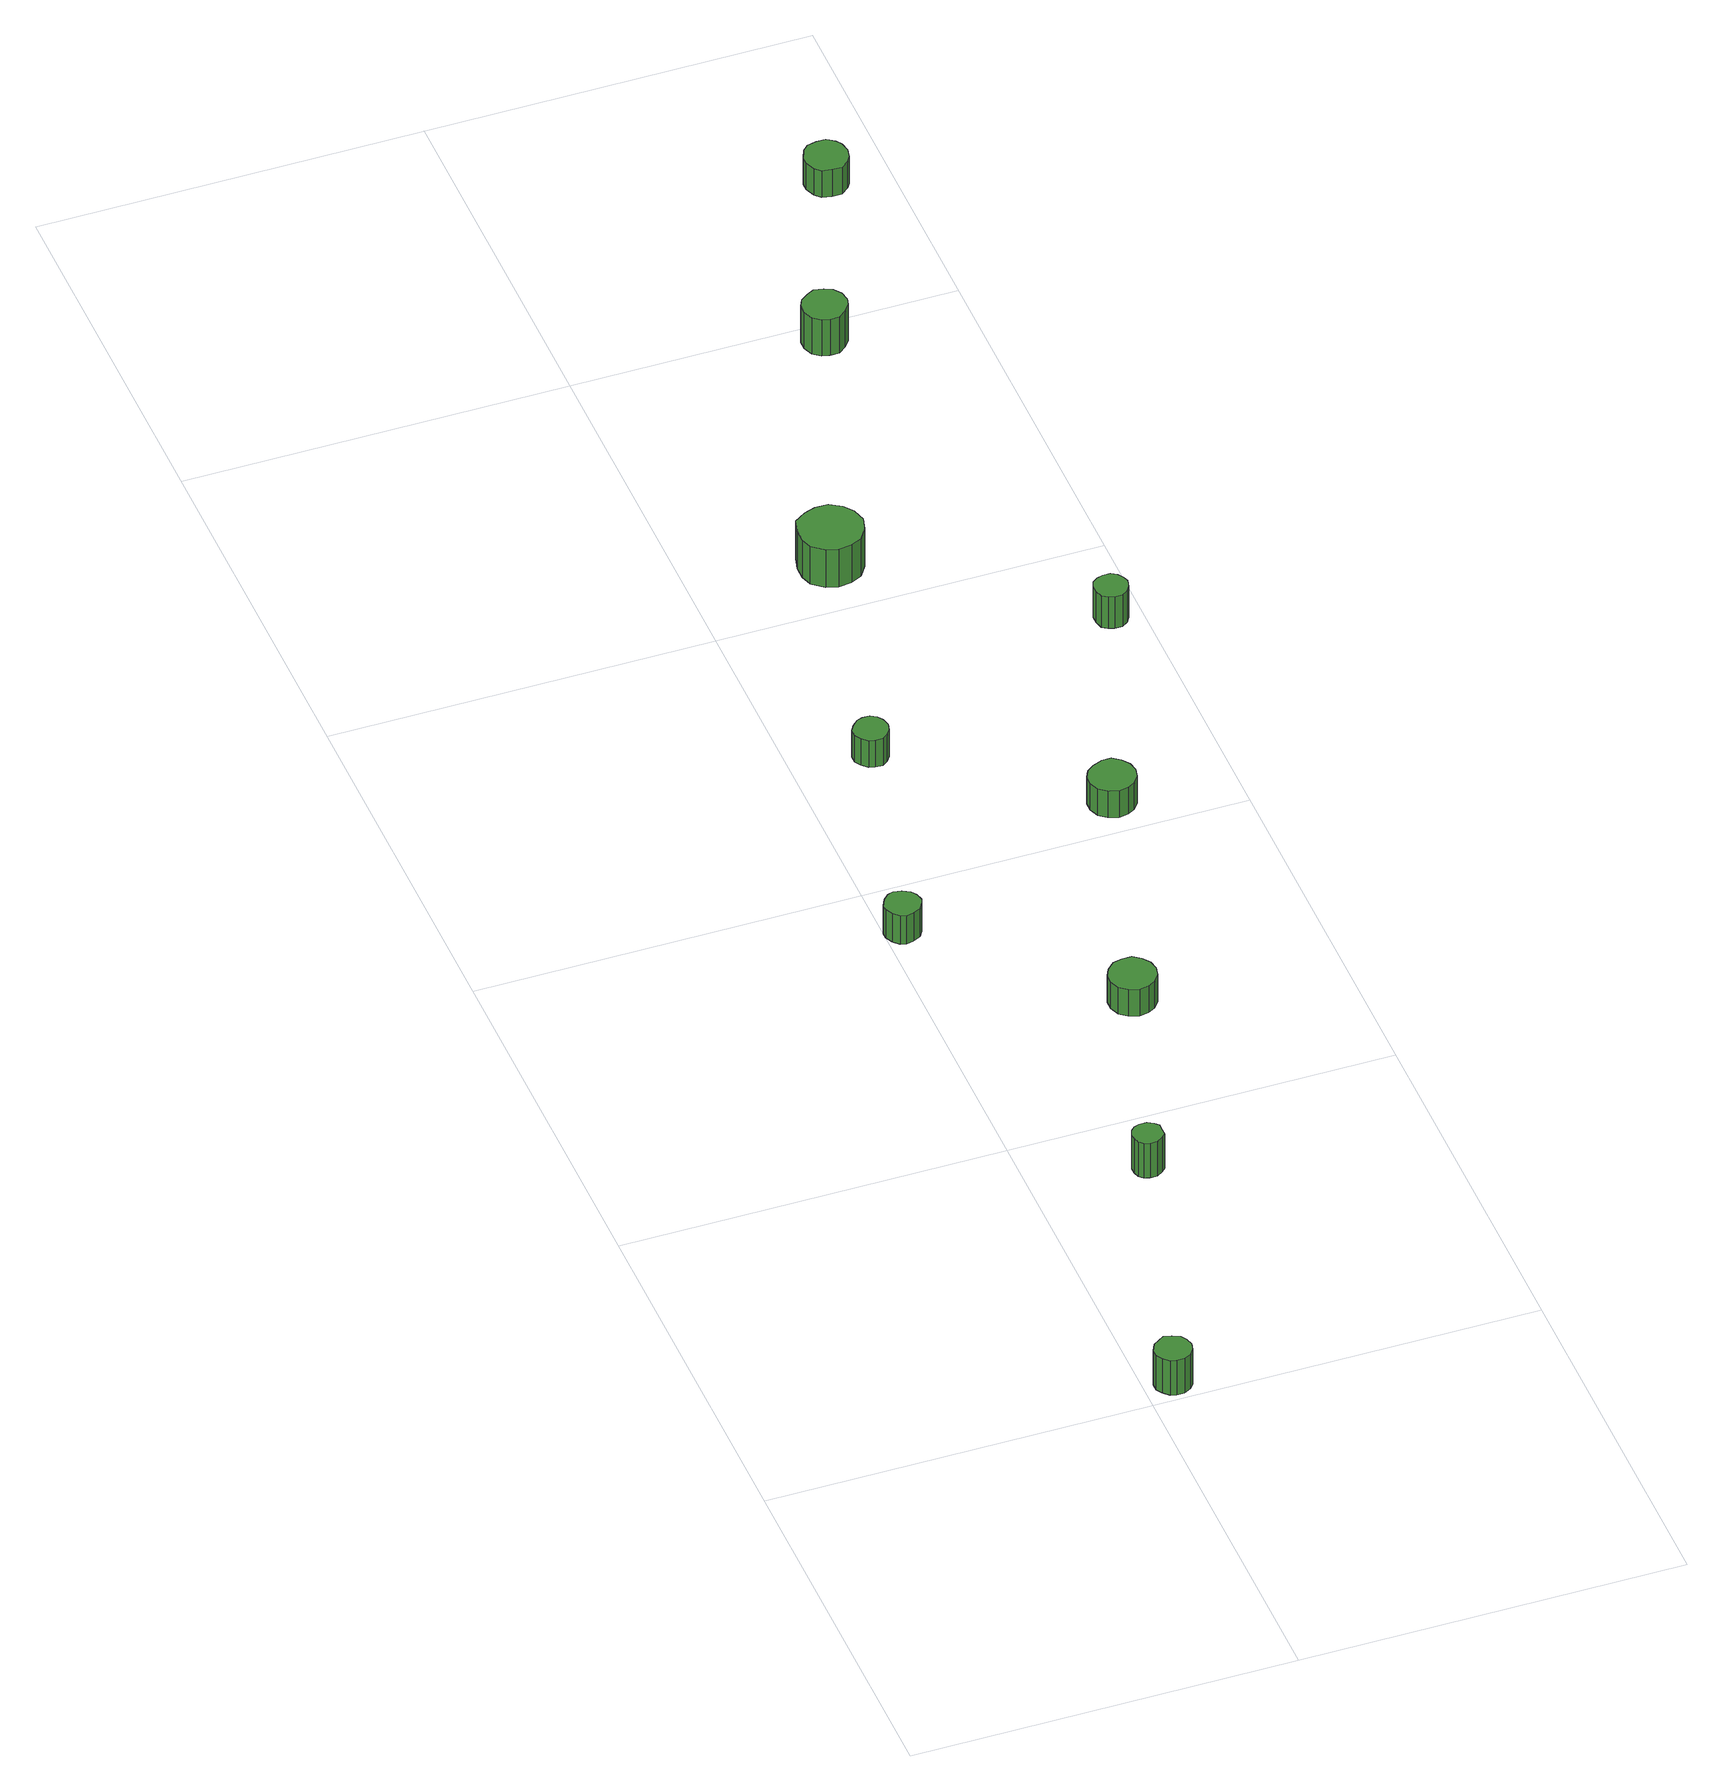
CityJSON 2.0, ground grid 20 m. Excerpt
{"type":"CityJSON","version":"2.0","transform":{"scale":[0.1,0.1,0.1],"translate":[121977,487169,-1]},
"CityObjects":{
"tree1":{"type":"SolitaryVegetationObject","attributes":{"function":"something"},"geometry":[{"type":"MultiSurface","lod":"1","boundaries":[[[0,1,2,3,4,5,6,7,8,9,10,11,12,13,14]],[[15,16,17,18,19,20,21,22,23,24,25,26,27,28,29]],[[0,29,28,1]],[[1,28,27,2]],[[2,27,26,3]],[[3,26,25,4]],[[4,25,24,5]],[[5,24,23,6]],[[6,23,22,7]],[[7,22,21,8]],[[8,21,20,9]],[[9,20,19,10]],[[10,19,18,11]],[[11,18,17,12]],[[12,17,16,13]],[[13,16,15,14]],[[14,15,29,0]]]}]},
"tree2":{"type":"SolitaryVegetationObject","attributes":{"function":"something"},"geometry":[{"type":"MultiSurface","lod":"1","boundaries":[[[30,31,32,33,34,35,36,37,38,39,40,41,42,43,44]],[[45,46,47,48,49,50,51,52,53,54,55,56,57,58,59]],[[30,59,58,31]],[[31,58,57,32]],[[32,57,56,33]],[[33,56,55,34]],[[34,55,54,35]],[[35,54,53,36]],[[36,53,52,37]],[[37,52,51,38]],[[38,51,50,39]],[[39,50,49,40]],[[40,49,48,41]],[[41,48,47,42]],[[42,47,46,43]],[[43,46,45,44]],[[44,45,59,30]]]}]},
"tree3":{"type":"SolitaryVegetationObject","attributes":{"function":"something"},"geometry":[{"type":"MultiSurface","lod":"1","boundaries":[[[60,61,62,63,64,65,66,67,68,69,70,71,72,73,74]],[[75,76,77,78,79,80,81,82,83,84,85,86,87,88,89]],[[60,89,88,61]],[[61,88,87,62]],[[62,87,86,63]],[[63,86,85,64]],[[64,85,84,65]],[[65,84,83,66]],[[66,83,82,67]],[[67,82,81,68]],[[68,81,80,69]],[[69,80,79,70]],[[70,79,78,71]],[[71,78,77,72]],[[72,77,76,73]],[[73,76,75,74]],[[74,75,89,60]]]}]},
"tree4":{"type":"SolitaryVegetationObject","attributes":{"function":"something"},"geometry":[{"type":"MultiSurface","lod":"1","boundaries":[[[90,91,92,93,94,95,96,97,98,99,100,101,102,103,104]],[[105,106,107,108,109,110,111,112,113,114,115,116,117,118,119]],[[90,119,118,91]],[[91,118,117,92]],[[92,117,116,93]],[[93,116,115,94]],[[94,115,114,95]],[[95,114,113,96]],[[96,113,112,97]],[[97,112,111,98]],[[98,111,110,99]],[[99,110,109,100]],[[100,109,108,101]],[[101,108,107,102]],[[102,107,106,103]],[[103,106,105,104]],[[104,105,119,90]]]}]},
"tree5":{"type":"SolitaryVegetationObject","attributes":{"function":"something"},"geometry":[{"type":"MultiSurface","lod":"1","boundaries":[[[120,121,122,123,124,125,126,127,128,129,130,131,132,133,134]],[[135,136,137,138,139,140,141,142,143,144,145,146,147,148,149]],[[120,149,148,121]],[[121,148,147,122]],[[122,147,146,123]],[[123,146,145,124]],[[124,145,144,125]],[[125,144,143,126]],[[126,143,142,127]],[[127,142,141,128]],[[128,141,140,129]],[[129,140,139,130]],[[130,139,138,131]],[[131,138,137,132]],[[132,137,136,133]],[[133,136,135,134]],[[134,135,149,120]]]}]},
"tree6":{"type":"SolitaryVegetationObject","attributes":{"function":"something"},"geometry":[{"type":"MultiSurface","lod":"1","boundaries":[[[150,151,152,153,154,155,156,157,158,159,160,161,162,163,164]],[[165,166,167,168,169,170,171,172,173,174,175,176,177,178,179]],[[150,179,178,151]],[[151,178,177,152]],[[152,177,176,153]],[[153,176,175,154]],[[154,175,174,155]],[[155,174,173,156]],[[156,173,172,157]],[[157,172,171,158]],[[158,171,170,159]],[[159,170,169,160]],[[160,169,168,161]],[[161,168,167,162]],[[162,167,166,163]],[[163,166,165,164]],[[164,165,179,150]]]}]},
"tree7":{"type":"SolitaryVegetationObject","attributes":{"function":"something"},"geometry":[{"type":"MultiSurface","lod":"1","boundaries":[[[180,181,182,183,184,185,186,187,188,189,190,191,192,193,194]],[[195,196,197,198,199,200,201,202,203,204,205,206,207,208,209]],[[180,209,208,181]],[[181,208,207,182]],[[182,207,206,183]],[[183,206,205,184]],[[184,205,204,185]],[[185,204,203,186]],[[186,203,202,187]],[[187,202,201,188]],[[188,201,200,189]],[[189,200,199,190]],[[190,199,198,191]],[[191,198,197,192]],[[192,197,196,193]],[[193,196,195,194]],[[194,195,209,180]]]}]},
"tree8":{"type":"SolitaryVegetationObject","attributes":{"function":"something"},"geometry":[{"type":"MultiSurface","lod":"1","boundaries":[[[210,211,212,213,214,215,216,217,218,219,220,221,222,223,224]],[[225,226,227,228,229,230,231,232,233,234,235,236,237,238,239]],[[210,239,238,211]],[[211,238,237,212]],[[212,237,236,213]],[[213,236,235,214]],[[214,235,234,215]],[[215,234,233,216]],[[216,233,232,217]],[[217,232,231,218]],[[218,231,230,219]],[[219,230,229,220]],[[220,229,228,221]],[[221,228,227,222]],[[222,227,226,223]],[[223,226,225,224]],[[224,225,239,210]]]}]},
"tree9":{"type":"SolitaryVegetationObject","attributes":{"function":"something"},"geometry":[{"type":"MultiSurface","lod":"1","boundaries":[[[240,241,242,243,244,245,246,247,248,249,250,251,252,253,254]],[[255,256,257,258,259,260,261,262,263,264,265,266,267,268,269]],[[240,269,268,241]],[[241,268,267,242]],[[242,267,266,243]],[[243,266,265,244]],[[244,265,264,245]],[[245,264,263,246]],[[246,263,262,247]],[[247,262,261,248]],[[248,261,260,249]],[[249,260,259,250]],[[250,259,258,251]],[[251,258,257,252]],[[252,257,256,253]],[[253,256,255,254]],[[254,255,269,240]]]}]},
"tree10":{"type":"SolitaryVegetationObject","attributes":{"function":"something"},"geometry":[{"type":"MultiSurface","lod":"1","boundaries":[[[270,271,272,273,274,275,276,277,278,279,280,281,282,283,284]],[[285,286,287,288,289,290,291,292,293,294,295,296,297,298,299]],[[270,299,298,271]],[[271,298,297,272]],[[272,297,296,273]],[[273,296,295,274]],[[274,295,294,275]],[[275,294,293,276]],[[276,293,292,277]],[[277,292,291,278]],[[278,291,290,279]],[[279,290,289,280]],[[280,289,288,281]],[[281,288,287,282]],[[282,287,286,283]],[[283,286,285,284]],[[284,285,299,270]]]}]},
"tree11":{"type":"SolitaryVegetationObject","attributes":{"function":"something"}},
"tree12":{"type":"SolitaryVegetationObject","attributes":{"function":"something"}},
"tree13":{"type":"SolitaryVegetationObject","attributes":{"function":"something"}}
},
"vertices":[
[24,11,29],[23,15,29],[21,18,29],[17,20,29],[13,21,29],[10,19,29],[7,17,29],[5,13,29],[5,9,29],[7,6,29],[10,3,29],[13,2,29],[17,2,29],[21,4,29],[23,7,29],[23,7,7],[21,4,7],[17,2,7],[13,2,7],[10,3,7],[7,6,7],[5,9,7],[5,13,7],[7,17,7],[10,19,7],[13,21,7],[17,20,7],[21,18,7],[23,15,7],[24,11,7],
[66,163,29],[66,167,29],[64,169,29],[61,171,29],[57,171,29],[54,170,29],[52,168,29],[51,165,29],[51,162,29],[52,159,29],[54,157,29],[57,156,29],[61,156,29],[64,158,29],[66,160,29],[66,160,7],[64,158,7],[61,156,7],[57,156,7],[54,157,7],[52,159,7],[51,162,7],[51,165,7],[52,168,7],[54,170,7],[57,171,7],[61,171,7],[64,169,7],[66,167,7],[66,163,7],
[19,368,24],[18,372,24],[16,375,24],[12,377,24],[8,378,24],[5,377,24],[2,374,24],[0,370,24],[0,367,24],[2,363,24],[5,360,24],[8,359,24],[12,360,24],[16,362,24],[18,365,24],[18,365,6],[16,362,6],[12,360,6],[8,359,6],[5,360,6],[2,363,6],[0,367,6],[0,370,6],[2,374,6],[5,377,6],[8,378,6],[12,377,6],[16,375,6],[18,372,6],[19,368,6],
[107,281,24],[106,286,24],[103,290,24],[99,293,24],[94,293,24],[89,292,24],[85,288,24],[83,284,24],[83,279,24],[85,274,24],[89,271,24],[94,269,24],[99,270,24],[103,272,24],[106,276,24],[106,276,7],[103,272,7],[99,270,7],[94,269,7],[89,271,7],[85,274,7],[83,279,7],[83,284,7],[85,288,7],[89,292,7],[94,293,7],[99,293,7],[103,290,7],[106,286,7],[107,281,7],
[49,494,24],[48,498,24],[46,501,24],[43,503,24],[39,503,24],[36,502,24],[33,499,24],[31,496,24],[31,492,24],[33,489,24],[36,486,24],[39,485,24],[43,485,24],[46,487,24],[48,490,24],[48,490,7],[46,487,7],[43,485,7],[39,485,7],[36,486,7],[33,489,7],[31,492,7],[31,496,7],[33,499,7],[36,502,7],[39,503,7],[43,503,7],[46,501,7],[48,498,7],[49,494,7],
[88,632,31],[86,639,31],[82,644,31],[76,648,31],[69,648,31],[63,646,31],[57,642,31],[55,635,31],[55,628,31],[57,622,31],[63,617,31],[69,615,31],[76,616,31],[82,619,31],[86,625,31],[86,625,7],[82,619,7],[76,616,7],[69,615,7],[63,617,7],[57,622,7],[55,628,7],[55,635,7],[57,642,7],[63,646,7],[69,648,7],[76,648,7],[82,644,7],[86,639,7],[88,632,7],
[149,421,24],[148,426,24],[145,430,24],[141,433,24],[136,433,24],[131,431,24],[127,428,24],[125,424,24],[125,419,24],[127,414,24],[131,411,24],[136,409,24],[141,410,24],[145,412,24],[148,416,24],[148,416,7],[145,412,7],[141,410,7],[136,409,7],[131,411,7],[127,414,7],[125,419,7],[125,424,7],[127,428,7],[131,431,7],[136,433,7],[141,433,7],[145,430,7],[148,426,7],[149,421,7],
[193,549,27],[192,552,27],[190,555,27],[187,557,27],[183,557,27],[180,556,27],[177,554,27],[176,551,27],[176,547,27],[177,543,27],[180,541,27],[183,540,27],[187,540,27],[190,542,27],[192,545,27],[192,545,7],[190,542,7],[187,540,7],[183,540,7],[180,541,7],[177,543,7],[176,547,7],[176,551,7],[177,554,7],[180,556,7],[183,557,7],[187,557,7],[190,555,7],[192,552,7],[193,549,7],
[138,787,30],[137,792,30],[134,796,30],[130,798,30],[125,799,30],[121,797,30],[117,794,30],[115,790,30],[115,785,30],[117,780,30],[121,777,30],[125,776,30],[130,776,30],[134,779,30],[137,783,30],[137,783,7],[134,779,7],[130,776,7],[125,776,7],[121,777,7],[117,780,7],[115,785,7],[115,790,7],[117,794,7],[121,797,7],[125,799,7],[130,798,7],[134,796,7],[137,792,7],[138,787,7],
[179,896,24],[178,901,24],[176,904,24],[172,907,24],[167,907,24],[162,906,24],[159,903,24],[157,898,24],[157,894,24],[159,889,24],[162,886,24],[167,885,24],[172,885,24],[176,888,24],[178,891,24],[178,891,7],[176,888,7],[172,885,7],[167,885,7],[162,886,7],[159,889,7],[157,894,7],[157,898,7],[159,903,7],[162,906,7],[167,907,7],[172,907,7],[176,904,7],[178,901,7],[179,896,7]
]}
